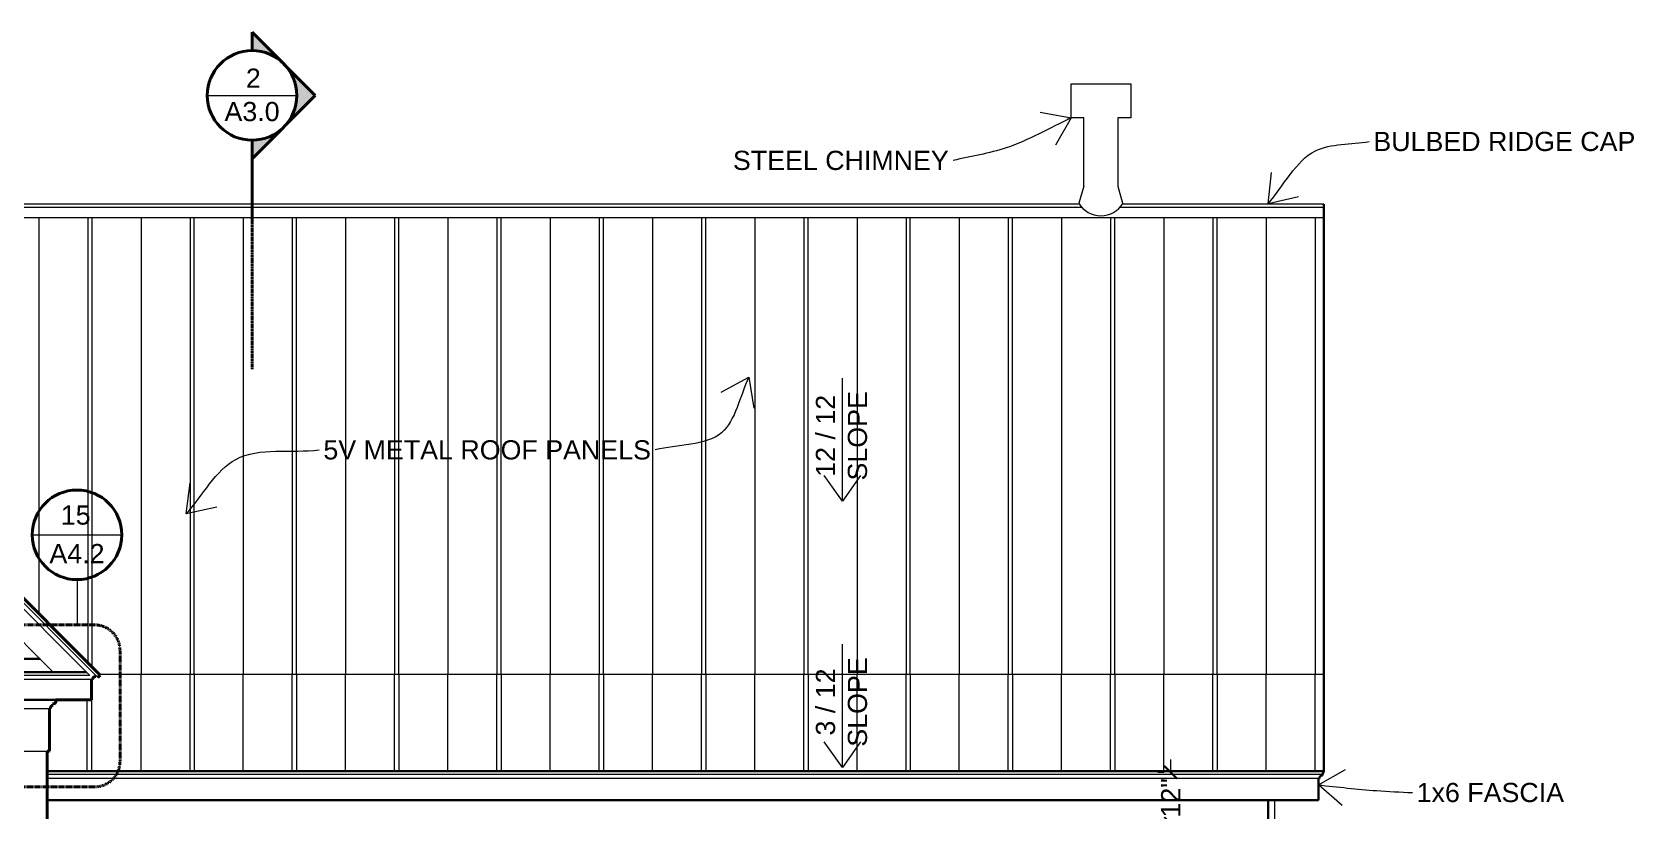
# Model space of a CAD drawing. Header units: inches. Extents: x -4969 to 16721, y 2489 to 24693.
# Drawn here: x 747.9 to 1123.8, y 5113.9 to 5296.5 of the extents above; entities that cross this region are included whole.
import ezdxf

# ---------------------------------------------------------------- set-up
doc = ezdxf.new("R2010")
doc.units = ezdxf.units.IN
doc.header["$MEASUREMENT"] = 0
doc.linetypes.add('CENTER', pattern=[2, 1.25, -0.25, 0.25, -0.25])
doc.linetypes.add('DASHED2', pattern=[0.375, 0.25, -0.125])
doc.layers.get('0').update_dxf_attribs({"lineweight": 5})
for name, color, linetype, lineweight in [('1', 1, 'Continuous', 9), ('2', 6, 'Continuous', 20), ('3', 3, 'Continuous', 30), ('4', 2, 'Continuous', 40), ('A-DIMSx', 7, 'Continuous', 9), ('A-LINK', 7, 'Continuous', 40), ('A-TEXTx', 7, 'Continuous', 20)]:
    doc.layers.add(name, color=color, linetype=linetype, lineweight=lineweight)
doc.styles.get("Standard").update_dxf_attribs({"font": 'Arial.ttf'})
doc.dimstyles.get("Standard").update_dxf_attribs({"dimtxt": 3, "dimasz": 2, "dimexe": 0.03125, "dimexo": 0.0625, "dimgap": 0.03125, "dimtad": 0, "dimtoh": 1, "dimdec": 4, "dimlfac": 0.99985, "dimzin": 0, "dimdsep": 46, "dimlunit": 4, "dimtxsty": 'Standard', "dimblk": 'ARCHTICK', "dimblk1": 'ARCHTICK', "dimblk2": 'ARCHTICK', "dimcen": 0.09, "dimclrt": 256, "dimadec": 0, "dimazin": 0, "dimtfac": 1, "dimtdec": 4, "dimtofl": 0, "dimtmove": 0, "dimatfit": 3, "dimfxl": 1, "dimtolj": 1, "dimtzin": 0, "dimarcsym": 0})

# ---------------------------------------------------------------- blocks, each defined once
blk = doc.blocks.new('_ArchTick')
at = {"color": 0, "linetype": 'ByBlock', "lineweight": 0, "const_width": 0.15}
blk.add_lwpolyline([(-0.5, -0.5), (0.5, 0.5)], dxfattribs=at)
blk = doc.blocks.new('Detail Callout')
at = {"layer": '2', "color": 152, "ltscale": 0.1}
blk.add_line((240.24, 5822.29), (219.24, 5822.29), dxfattribs=at)
at = {"layer": 'A-LINK', "color": 152, "ltscale": 0.1}
blk.add_circle((229.74, 5822.29), 10.5, dxfattribs=at)
blk = doc.blocks.new('Section Callout')
at = {"layer": 'A-LINK', "ltscale": 0.1}
h = blk.add_hatch(color=152, dxfattribs=at)
h.paths.add_polyline_path([(1891.06, 7392.5), (1883.64, 7385.08), (1891.06, 7377.65, -0.198912), (1887.98, 7385.08, -0.198912)])
h.paths.add_polyline_path([(1898.48, 7399.92), (1891.06, 7392.5, -0.198912), (1898.48, 7395.58)])
h.paths.add_polyline_path([(1891.06, 7377.65), (1898.48, 7370.23), (1898.48, 7374.58, -0.198912)])
at = {"layer": 'A-LINK', "color": 152, "ltscale": 0.1}
for p, q in [((1883.64, 7385.08), (1898.48, 7399.92)), ((1898.48, 7399.92), (1898.48, 7395.58)), ((1883.64, 7385.08), (1898.48, 7370.23)), ((1898.48, 7374.58), (1898.48, 7370.23)), ((1898.48, 7370.23), (1898.48, 7355.49))]:
    blk.add_line(p, q, dxfattribs=at)
blk.add_circle((1898.48, 7385.08), 10.5, dxfattribs=at)
blk = doc.blocks.new('*D592')
at = {"layer": 'A-DIMSx', "color": 0, "lineweight": 5, "ltscale": 0.1, "transparency": 16777216}
for p, q in [((1015.07, 5122.96), (1015.07, 5125.96)), ((1015.07, 5110.97), (1015.07, 5107.97))]:
    blk.add_line(p, q, dxfattribs=at)
at = {"layer": 'A-DIMSx', "color": 0, "lineweight": -2, "ltscale": 0.1, "transparency": 16777216}
for p, q in [((1013.54, 5122.96), (1012.07, 5122.96)), ((1028.18, 5110.97), (1012.07, 5110.97))]:
    blk.add_line(p, q, dxfattribs=at)
at = {"layer": 'Defpoints', "color": 0, "ltscale": 0.1, "transparency": 16777216}
for p in [(1015.07, 5122.96), (1015.54, 5122.96), (1030.18, 5110.97)]:
    blk.add_point(p, dxfattribs=at)
at = {"layer": 'A-DIMSx', "color": 0, "lineweight": 5, "ltscale": 0.1, "transparency": 16777216, "xscale": 3, "yscale": 3, "zscale": 3}
for p, rotation in [((1015.07, 5122.96), 270), ((1015.07, 5110.97), 90)]:
    blk.add_blockref('_ArchTick', p, dxfattribs=dict(at, rotation=rotation))
at = {"layer": 'A-DIMSx', "ltscale": 0.1, "transparency": 16777216, "insert": (1015.07, 5116.97), "char_height": 4.5, "attachment_point": 5, "rotation": 90}
blk.add_mtext('\\A1;{12"}', dxfattribs=at)

msp = doc.modelspace()

# ---------------------------------------------------------------- linework, layer by layer
at = {"layer": '1'}
for p, q in [((653.4739886, 5255.0637977), (763.3461742, 5145.1916121)), ((994.2361994, 5255.3744581), (654.2239884, 5255.3744581)), ((1050.974011, 5255.3744581), (1003.1658377, 5255.3744581)), ((761.4319606, 5145.6916121), (653.4739886, 5253.6495841)), ((1050.974011, 5252.8982834), (656.7001631, 5252.8982834)), ((749.474011, 5252.8982834), (749.474011, 5160.1244354)), ((760.974011, 5252.8982834), (760.974011, 5148.6244354)), ((761.974011, 5147.6244354), (761.974011, 5252.8982834)), ((773.474011, 5252.8982834), (773.474011, 5145.8772727)), ((784.974011, 5252.8982834), (784.974011, 5145.8772727)), ((785.974011, 5145.8772727), (785.974011, 5252.8982834)), ((797.474011, 5252.8982834), (797.474011, 5145.8772727)), ((808.974011, 5252.8982834), (808.974011, 5145.8772727)), ((809.974011, 5145.8772727), (809.974011, 5252.8982834)), ((821.474011, 5252.8982834), (821.474011, 5145.8772727)), ((832.974011, 5252.8982834), (832.974011, 5145.8772727)), ((833.974011, 5145.8772727), (833.974011, 5252.8982834)), ((845.474011, 5252.8982834), (845.474011, 5145.8772727)), ((856.974011, 5252.8982834), (856.974011, 5145.8772727)), ((857.974011, 5145.8772727), (857.974011, 5252.8982834)), ((869.474011, 5252.8982834), (869.474011, 5145.8772727)), ((880.974011, 5252.8982834), (880.974011, 5145.8772727)), ((881.974011, 5145.8772727), (881.974011, 5252.8982834)), ((893.474011, 5252.8982834), (893.474011, 5145.8772727)), ((904.974011, 5252.8982834), (904.974011, 5145.8772727)), ((905.974011, 5145.8772727), (905.974011, 5252.8982834)), ((917.474011, 5252.8982834), (917.474011, 5145.8772727)), ((928.974011, 5252.8982834), (928.974011, 5145.8772727)), ((929.974011, 5145.8772727), (929.974011, 5252.8982834)), ((941.474011, 5252.8982834), (941.474011, 5145.8772727)), ((952.974011, 5252.8982834), (952.974011, 5145.8772727)), ((953.974011, 5145.8772727), (953.974011, 5252.8982834)), ((965.474011, 5252.8982834), (965.474011, 5145.8772727)), ((976.974011, 5252.8982834), (976.974011, 5145.8772727)), ((977.974011, 5145.8772727), (977.974011, 5252.8982834)), ((989.474011, 5252.8982834), (989.474011, 5145.8772727)), ((1000.974011, 5252.8982834), (1000.974011, 5145.8772727)), ((1001.974011, 5145.8772727), (1001.974011, 5252.8982834)), ((1013.474011, 5252.8982834), (1013.474011, 5145.8772727)), ((1024.974011, 5252.8982834), (1024.974011, 5145.8772727)), ((1025.974011, 5145.8772727), (1025.974011, 5252.8982834)), ((1037.474011, 5252.8982834), (1037.474011, 5145.8772727)), ((1048.974011, 5252.8982834), (1048.974011, 5145.8772727)), ((1050.974011, 5145.8772727), (763.7211737, 5145.8772727)), ((785.974011, 5145.8772727), (785.974011, 5123.2332788)), ((809.974011, 5145.8772727), (809.974011, 5123.2332788)), ((833.974011, 5145.8772727), (833.974011, 5123.2332788)), ((857.974011, 5145.8772727), (857.974011, 5123.2332788)), ((881.974011, 5145.8772727), (881.974011, 5123.2332788)), ((905.974011, 5145.8772727), (905.974011, 5123.2332788)), ((929.974011, 5145.8772727), (929.974011, 5123.2332788)), ((953.974011, 5145.8772727), (953.974011, 5123.2332788)), ((977.974011, 5145.8772727), (977.974011, 5123.2332788)), ((1001.974011, 5145.8772727), (1001.974011, 5123.2332788)), ((1025.974011, 5145.8772727), (1025.974011, 5123.2332788)), ((1048.974011, 5123.2332788), (1048.974011, 5145.8772727)), ((761.4319602, 5145.6916121), (723.4739884, 5145.6916121)), ((761.8461738, 5144.6916121), (724.4739884, 5144.6916121)), ((761.8461742, 5139.941612), (761.8490106, 5123.2332788)), ((1050.7249213, 5122.4832788), (751.4739884, 5122.4832788)), ((1049.7249213, 5121.4832788), (751.4739884, 5121.4832788))]:
    msp.add_line(p, q, dxfattribs=at)
msp.add_arc((998.7010186, 5259.5222599), 6.0941669, 211.172569202, 328.827430798, dxfattribs=at)
at = {"layer": '2', "color": 152, "ltscale": 0.1}
for p, q in [((789.0211907, 5281.6305594), (810.0211907, 5281.6305594)), ((758.4516185, 5168.140069), (758.4516185, 5157.533842))]:
    msp.add_line(p, q, dxfattribs=at)
at = {"layer": '2'}
for p, q in [((994.7010186, 5260.3678129), (993.4867752, 5256.3678129)), ((1002.7010186, 5260.3678129), (1003.7728153, 5256.3678129)), ((993.6419858, 5256.1244581), (653.4739884, 5256.1244581)), ((1050.974011, 5256.1244581), (1003.7600513, 5256.1244581)), ((653.4739886, 5245.8285164), (752.860893, 5146.4416121)), ((773.474011, 5123.2332788), (773.474011, 5145.8772727)), ((784.974011, 5123.2332788), (784.974011, 5145.8772727)), ((784.974011, 5123.2332788), (784.974011, 5145.8772727)), ((785.974011, 5145.8772727), (785.974011, 5123.2332788)), ((797.474011, 5123.2332788), (797.474011, 5145.8772727)), ((808.974011, 5123.2332788), (808.974011, 5145.8772727)), ((821.474011, 5123.2332788), (821.474011, 5145.8772727)), ((832.974011, 5123.2332788), (832.974011, 5145.8772727)), ((845.474011, 5123.2332788), (845.474011, 5145.8772727)), ((856.974011, 5123.2332788), (856.974011, 5145.8772727)), ((869.474011, 5123.2332788), (869.474011, 5145.8772727)), ((880.974011, 5123.2332788), (880.974011, 5145.8772727)), ((893.474011, 5123.2332788), (893.474011, 5145.8772727)), ((904.974011, 5123.2332788), (904.974011, 5145.8772727)), ((917.474011, 5123.2332788), (917.474011, 5145.8772727)), ((928.974011, 5123.2332788), (928.974011, 5145.8772727)), ((941.474011, 5123.2332788), (941.474011, 5145.8772727)), ((952.974011, 5123.2332788), (952.974011, 5145.8772727)), ((965.474011, 5123.2332788), (965.474011, 5145.8772727)), ((976.974011, 5123.2332788), (976.974011, 5145.8772727)), ((989.474011, 5123.2332788), (989.474011, 5145.8772727)), ((1000.974011, 5123.2332788), (1000.974011, 5145.8772727)), ((1013.474011, 5123.2332788), (1013.474011, 5145.8772727)), ((1024.974011, 5123.2332788), (1024.974011, 5145.8772727)), ((1037.474011, 5123.2332788), (1037.474011, 5145.8772727)), ((760.8490106, 5123.2332788), (760.8490106, 5139.941612)), ((733.9739884, 5137.941612), (751.9739884, 5137.941612)), ((733.9739884, 5127.9416121), (751.4739883, 5127.9416121)), ((1039.4739882, 5020.9416121), (1039.4739884, 5116.4522897))]:
    msp.add_line(p, q, dxfattribs=at)
msp.add_lwpolyline([(994.7010186, 5260.3678129), (994.7010186, 5276.3678129), (991.7010186, 5276.3678129), (991.7010186, 5284.3678129), (1005.7010186, 5284.3678129), (1005.7010186, 5276.3678129), (1002.7010186, 5276.3678129), (1002.7010186, 5260.3678129)], dxfattribs=at)
at = {"layer": '3'}
for p, q in [((1050.974011, 5123.2332788), (1050.974011, 5256.1244581)), ((735.6358443, 5149.5245251), (749.7779799, 5149.5245251)), ((760.6819602, 5146.4416121), (723.4739884, 5146.4416121)), ((1050.974011, 5123.2332788), (751.4739883, 5123.2332788)), ((1050.7249213, 5122.4832788), (1050.974011, 5123.2332788)), ((1049.7249213, 5116.4522897), (1049.7249213, 5121.4832788)), ((1049.9749213, 5121.4832788), (1049.7249213, 5121.4832788)), ((1050.7249213, 5122.4832788), (1050.7249213, 5122.2332788)), ((751.4739884, 5116.4522897), (1049.7249213, 5116.4522897)), ((1037.9739885, 5110.9416121), (1037.9739885, 5116.4832788))]:
    msp.add_line(p, q, dxfattribs=at)
at = {"layer": '3', "ltscale": 0.1}
msp.add_line((732.4367892, 5139.9416121), (753.5111875, 5139.941612), dxfattribs=at)
at = {"layer": '3'}
msp.add_arc((1050.662624, 5121.5455761), 0.6905186, 84.823843828, 185.1761549, dxfattribs=at)
at = {"layer": '4'}
for p, q in [((653.4739886, 5256.1244578), (763.8765043, 5145.7219422)), ((761.8461738, 5144.6916121), (761.8461737, 5139.941612)), ((761.8461738, 5144.6916121), (762.0961737, 5144.6916121)), ((761.8461742, 5144.6916121), (762.0961742, 5144.6916121)), ((761.8461742, 5144.6916121), (761.8461742, 5139.941612)), ((762.8461737, 5145.6916121), (762.8461737, 5145.4416121)), ((762.8461742, 5145.6916121), (762.8461742, 5145.4416121)), ((763.3461742, 5145.1916121), (763.8765043, 5145.7219422)), ((752.7927067, 5138.691612), (752.7927067, 5138.941612)), ((753.5111875, 5139.941612), (761.8461737, 5139.941612)), ((751.9739884, 5137.941612), (751.9739884, 5127.9416121)), ((751.9739884, 5137.941612), (752.2239884, 5137.941612)), ((752.2239884, 5137.941612), (751.9739884, 5137.941612)), ((751.4739883, 5127.9416121), (751.4739888, 5050.175787)), ((751.4739883, 5127.9416121), (751.9739884, 5127.9416121))]:
    msp.add_line(p, q, dxfattribs=at)
for centre, radius, start, end in [((762.7838764, 5144.7539094), 0.6905186, 84.823843828, 185.1761549), ((762.7838769, 5144.7539094), 0.6905186, 84.823843828, 185.1761549), ((752.9625124, 5137.9722228), 0.7391582, 103.281089991, 182.373471435), ((752.6912297, 5139.7726287), 0.8371895, 276.962026999, 11.644935134)]:
    msp.add_arc(centre, radius, start, end, dxfattribs=at)
at = {"layer": 'A-LINK', "color": 152, "linetype": 'CENTER', "ltscale": 0.15}
msp.add_line((799.5211907, 5217.4923327), (799.5211907, 5268.9026374), dxfattribs=at)
at = {"layer": 'A-LINK', "color": 152, "linetype": 'DASHED2', "ltscale": 0.5, "flags": 128}
msp.add_lwpolyline([(718.0187155, 5151.533842), (718.0187155, 5125.5379946, 0.4142135624), (724.0187155, 5119.5379946), (762.5405693, 5119.5379946, 0.4142135624), (768.5405693, 5125.5379946), (768.5405693, 5151.533842, 0.4142135624), (762.5405693, 5157.533842), (724.0187155, 5157.533842, 0.4142135624)], format="xyb", close=True, dxfattribs=at)

# ---------------------------------------------------------------- block references
at = {"color": 152, "ltscale": 0.1, "xscale": -1}
msp.add_blockref('Section Callout', (2698.0061416, -2103.4450243), dxfattribs=at)
at = {"layer": '2', "color": 152, "ltscale": 0.25, "xscale": -1}
msp.add_blockref('Detail Callout', (988.1892745, -643.6513322), dxfattribs=at)

# ---------------------------------------------------------------- texts
at = {"layer": 'A-LINK', "color": 152, "ltscale": 0.1, "attachment_point": 5}
for s, insert, char_height, width in [('2', (799.8313338, 5285.6739104), 4.5, 9.771161836), ('{\\H0.75x;A3.0}', (799.5254485, 5277.8205952), 6, 9.85131083), ('15', (758.1414754, 5183.2429493), 4.5, 9.771161836), ('{\\H0.75x;A4.2}', (758.4473607, 5174.2325884), 6, 9.85131083)]:
    msp.add_mtext(s, dxfattribs=dict(at, insert=insert, char_height=char_height, width=width))
at = {"layer": 'A-TEXTx', "ltscale": 0.25, "char_height": 4.5}
for s, insert, attachment_point in [('{BULBED RIDGE CAP}', (1062.6319902, 5270.8122121), 4), ('STEEL CHIMNEY', (962.9987132, 5266.3753027), 6), ('{5V METAL ROOF PANELS}', (816.2717492, 5198.5188817), 4), ('{1x6 FASCIA}', (1072.7890728, 5118.2014954), 4)]:
    msp.add_mtext(s, dxfattribs=dict(at, insert=insert, attachment_point=attachment_point))
at = {"layer": 'A-TEXTx', "ltscale": 0.5, "char_height": 4.5, "attachment_point": 5, "rotation": 90}
for s, insert in [('{12 / 12 \\PSLOPE}', (937.8530178, 5201.837604)), ('{3 / 12 \\PSLOPE}', (937.8530178, 5139.4455805))]:
    msp.add_mtext(s, dxfattribs=dict(at, insert=insert))

# ---------------------------------------------------------------- dimensions: what is measured, and where the dimension line sits
at = {"layer": 'A-DIMSx', "ltscale": 0.1}
dim = msp.add_linear_dim(base=(1015.0684565, 5122.9577953), p1=(1030.1837788, 5110.9726012), p2=(1015.5422362, 5122.9577953), angle=90, text='{12"}', dimstyle='Standard', override={"dimtxt": 4.5, "dimasz": 3, "dimexe": 3, "dimexo": 2, "dimgap": 1, "dimlfac": -47.9928, "dimlwd": 5}, dxfattribs=at)
dim.commit()
dim.dimension.update_dxf_attribs({"geometry": '*D592', "text_midpoint": (1015.0684565, 5116.9651982)})

# ---------------------------------------------------------------- leaders
at = {"layer": 'A-TEXTx', "path_type": 1, "annotation_type": 0, "has_hookline": 1}
for points, hookline_direction, text_width in [([(991.7010186, 5276.3678129), (976.4960069, 5269.3403422), (963.9987132, 5266.3753027)], 1, 50.3195771), ([(1037.9109923, 5256.2274081), (1049.0296708, 5268.6238729), (1061.6319902, 5270.8122121)], 0, 60.75), ([(916.0933375, 5215.5699367), (909.6776793, 5202.5624927), (894.1075766, 5198.5188817)], 1, 76.2667121), ([(784.0696452, 5183.5190822), (795.7281068, 5196.3266262), (815.2717492, 5198.5188817)], 0, 76.2667121), ([(1049.7249213, 5119.9967332), (1063.3700326, 5118.6630755), (1071.7890728, 5118.2014954)], 0, 33.9126876)]:
    msp.add_leader(points, dimstyle='Standard', override={"dimasz": 6, "dimgap": 1, "dimldrblk": 'Open90', "dimlwd": -1}, dxfattribs=dict(at, hookline_direction=hookline_direction, text_width=text_width))
at = {"layer": 'A-TEXTx'}
for points in [[(938.0435804, 5186.5203269), (938.0435804, 5204.7543568), (938.0435804, 5215.3910893)], [(938.0435804, 5124.1283034), (938.0435804, 5142.3623333), (938.0435804, 5152.9990658)]]:
    msp.add_leader(points, dimstyle='Standard', override={"dimasz": 6, "dimgap": 1, "dimldrblk": 'Open90', "dimlwd": -1}, dxfattribs=at)

doc.saveas('drawing.dxf')
